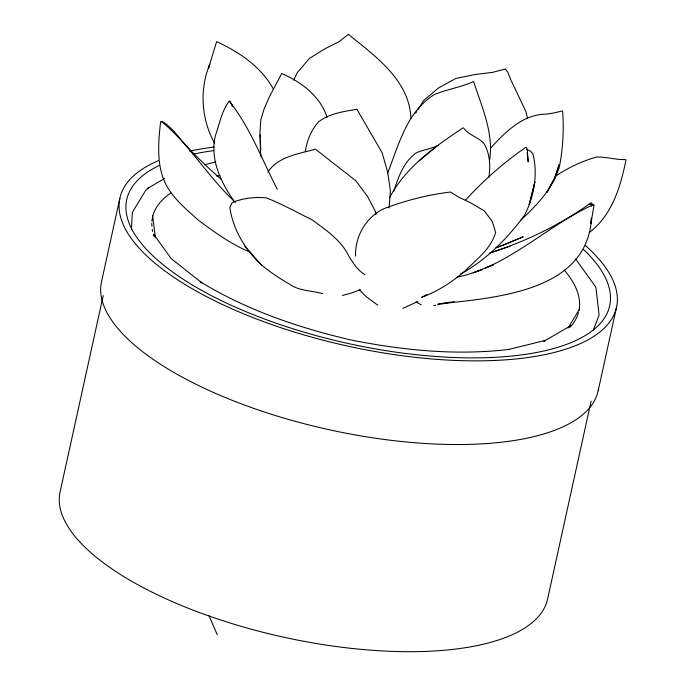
<?xml version="1.0" encoding="UTF-8"?>
<svg xmlns="http://www.w3.org/2000/svg" width="686" height="686" viewBox="0 0 686 686"><rect width="100%" height="100%" fill="white"/><g stroke="black" fill="none" stroke-linecap="round" stroke-linejoin="round"><path stroke-width="1.03" d="M131.463 229.141L132.295 213.089L133.067 211.194L145.792 190.194L149.008 187.578M355.562 256.024C354.885 236.19 366.195 216.819 384.357 208.484C405.658 200.492 427.978 194.713 450.591 192.02L458.454 197.028L470.93 203.013L484.273 210.859L492.359 221.612L495.644 232.357C491.056 248.924 476.264 259.565 464.756 271.244C451.8 282.28 437.488 291.507 421.487 297.432L426.838 294.534M591.323 218.182L590.946 223.439L594.059 205.045L589.728 204.334L591.632 204.428M489.487 160.61C494.109 133.187 481.752 107.085 473.606 81.531C460.941 87.319 447.032 89.24 434.169 94.659C406.395 112.101 398.72 145.175 387.427 173.661M591.529 218.285C586.873 292.468 494.563 297.535 438.097 304.112L445.154 302.92M488.818 177.597C490.61 165.892 490.07 153.553 483.741 143.194C477.765 136.926 468.632 135.073 463.599 128.025L462.999 127.845C434.95 146.624 405.477 167.152 389.545 197.808M389.116 208.03L390.411 190.717L387.65 172.203L382.205 152.892L356.926 109.331C343.883 111.424 329.297 113.447 318.51 121.894C311.101 130.289 306.736 140.647 305.356 151.717M119.836 198.4L101.442 282.057A254.24 95.654 12.4 0 0 332.727 430.499A254.24 95.654 12.4 0 0 598.561 388.645M103.234 295.606L60.008 492.205A249.584 93.896 12.4 0 0 284.527 637.371A249.584 93.896 12.4 0 0 547.66 598.758L591.118 401.104M598.201 390.6L616.594 306.934M393.713 191.385C398.446 177.082 403.531 161.802 416.453 152.729C423.596 149.625 431.391 148.708 438.397 145.329M593.313 330.052L599.118 315.08L596.04 288.566L595.448 286.611L575.597 258.871M293.659 80.168L297.175 72.862L309.403 58.421L325.138 48.68L339.227 41.614L348.351 34.3C375.311 56.243 409.362 80.082 410.923 118.301M568.059 328.019L579.713 308.777M267.986 172.1C277.547 156.614 299.062 153.767 315.423 149.179L355.742 180.667L367.396 196.222L375.456 211.511L376.022 214.512M415.665 113.207L416.745 111.492M417.825 109.777L423.794 100.37L438.423 88.014L455.881 78.444L475.509 74.44L492.462 72.382L505.342 69.054L507.786 72.184L510.71 79.619L526.033 111.852L527.371 117.863M490.481 148.279C504.244 133.23 520.348 116.62 541.683 114.365C548.611 114.176 555.308 112.753 561.971 110.995L562.614 111.149C564.055 129.543 562.923 148.245 559.493 166.364C553.199 188.298 537.061 204.917 520.863 220.12M465.348 200.303C483.416 180.487 503.764 162.513 525.845 147.319L526.531 147.601L527.285 149.831L528.203 161.939L527.217 152.858M589.248 232.554C612.109 215.198 620.624 186.764 625.992 159.872L625.375 159.529C615.651 159.898 606.33 156.794 596.588 157.025C581.857 161.141 567.974 167.813 555.291 176.336M435.653 147.224L419.155 160.85M591.298 206.152L593.433 204.591C555.411 221.938 524.035 251.093 485.679 267.969L493.285 264.813M147.147 188.659L164.554 178.557M571.275 325.404L543.878 341.311L545.55 340.342L508.669 349.457M417.954 301.411L402.742 308.468M460.297 274.1C486.125 260.268 507.091 238.719 524.481 215.404C534.154 196.556 538.133 174.15 532.842 153.544L529.909 150.731L526.565 149.514M221.569 179.629C204.488 164.743 188.041 148.956 173.952 131.163C169.957 127.793 166.449 122.966 161.296 121.413L160.618 121.722C158.337 142.182 156.348 164.237 165.352 183.402C172.983 198.571 186.429 209.341 198.769 220.523C215.138 232.588 231.765 244.67 250.699 252.414M493.277 264.796L473.229 272.865L482.001 269.692L466.634 274.906L456.456 277.427M360.502 289.561L351.678 292.922L342.494 295.46M497.693 247.183L523.255 236.781L503.73 245.065L495.927 247.629M491.322 252.534L510.058 246.171M489.941 252.902L491.973 252.311C527.268 240.855 560.934 224.313 591.126 202.756L591.975 203.133L592.061 204.951M204.411 164.743L215.807 161.93M433.663 305.63L435.679 305.21M437.694 304.79L439.7 304.37M441.715 303.949L454.072 301.54M447.169 302.586L449.184 302.243M509.278 349.371C455.976 355.768 402.27 350.28 349.869 339.75C297.715 327.436 246.514 309.961 200.586 281.929L201.916 282.906L171.106 258.528L153.638 234.158M232.434 106.098L230.282 101.717L229.244 101.125C221.99 110.197 219.614 123.823 215.601 134.953C209.41 158.535 220.772 182.082 233.96 201.101M322.583 293.677C311.504 290.401 299.13 291.173 289.389 284.038C279.485 278.473 270.155 272.033 261.34 264.882C245.185 249.593 232.983 229.647 229.836 207.378L232.194 202.67C242.733 198.04 254.96 196.839 266.365 197.885C282.169 204.051 296.995 212.42 312.199 219.872C325.919 230.067 341.096 240.04 348.728 255.947C352.99 262.961 357.595 270.155 364.712 274.589M421.264 304.773L415.965 302.029M377.737 305.176L366.135 296.609L359.31 289.818M161.296 121.413C189.876 144.557 208.278 177.605 235.409 202.301M244.791 246.248L261.34 264.882M229.244 101.125C250.279 127.502 261.898 159.666 277.358 189.31M273.457 89.283C261.435 67.014 239.08 51.827 216.613 41.649L208.424 68.54L209.822 64.21C199.163 89.566 201.367 119.355 214.589 143.348M208.896 615.479L217.256 634.773M327.05 117.357C320.439 96.169 301.188 81.977 281.706 73.488L269.195 97.249L264.127 108.842L260.791 119.836L259.925 133.298L260.671 149.977L260.466 141.916M231.937 104.512L232.52 106.407M261.486 157.497L260.414 152.352L260.286 134.868L260.337 136.883M152.566 215.447L155.465 237.87M585.518 245.648A254.24 95.654 12.4 0 1 523.795 358.066A254.24 95.654 12.4 0 1 201.444 293.925A254.24 95.654 12.4 0 1 158.466 160.661M189.533 151.143A254.24 95.654 12.4 0 1 214.204 147.07M583.554 249.524A247.252 93.022 12.4 0 1 361.788 346.344A247.252 93.022 12.4 0 1 159.066 165.532M192.989 154.264A247.252 93.022 12.4 0 1 213.826 150.568M578.452 312.645A218.259 82.114 12.4 0 1 569.817 327.411M154.118 236.721A218.259 82.114 12.4 0 1 153.432 234.621M152.626 231.482A218.259 82.114 12.4 0 1 152.241 229.416M151.889 226.346A218.259 82.114 12.4 0 1 151.812 223.327M151.915 221.346A218.259 82.114 12.4 0 1 152.292 218.448M152.472 217.496A218.259 82.114 12.4 0 1 170.814 193.023M216.57 176.062A218.259 82.114 12.4 0 1 219.949 175.436M564.389 270.301A218.259 82.114 12.4 0 1 578.933 310.672M534.848 182.21L529.215 204.539L534.848 182.21M554.871 177.665L554.237 179.672L559.141 164.571L554.871 177.665L547.068 192.174L554.871 177.665"/></g></svg>
